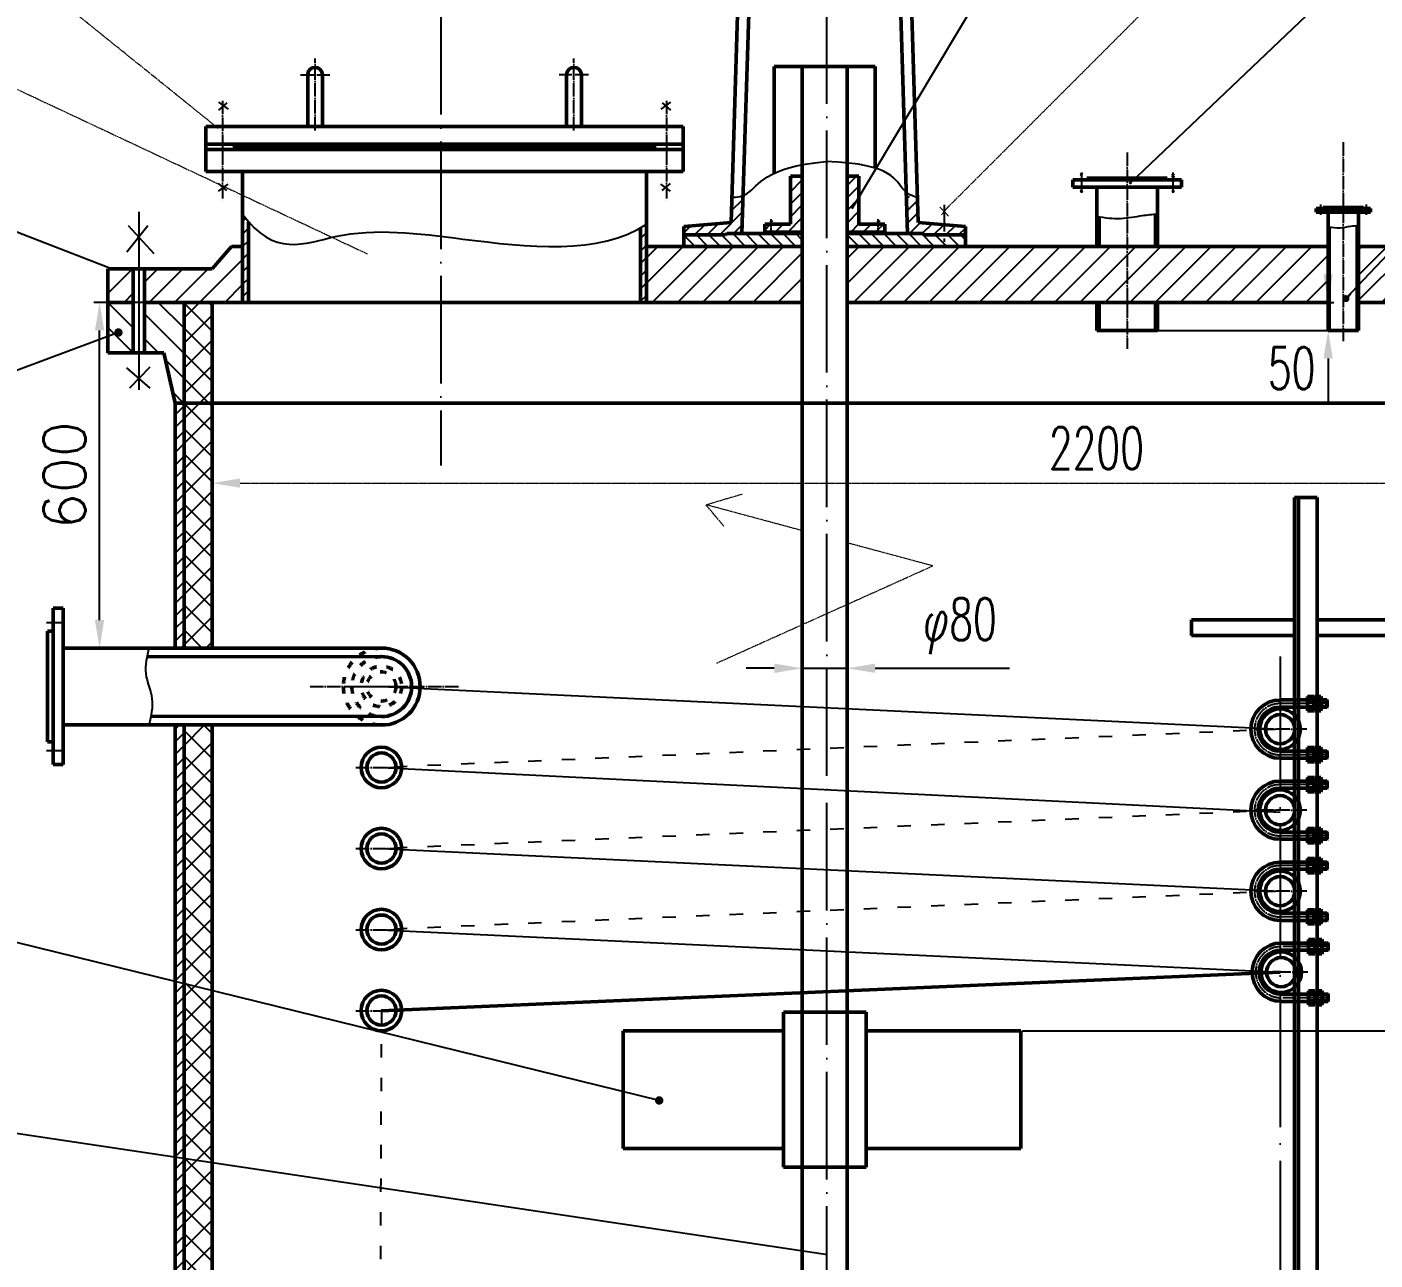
# Model space of a CAD drawing. Header units: millimetres. Extents: x -2068 to 14732, y -1331 to 10549.
# Drawn here: x 634 to 3041, y 5500 to 7702 of the extents above; entities that cross this region are included whole.
import ezdxf

# ---------------------------------------------------------------- set-up
doc = ezdxf.new("R2010")
doc.units = ezdxf.units.MM
for name, pattern in [('ACAD_ISO03W100', [30, 12, -18]), ('ACAD_ISO04W100', [30, 24, -3, 0, -3]), ('CENTER', [2, 1.25, -0.25, 0.25, -0.25])]:
    doc.linetypes.add(name, pattern=pattern)
doc.layers.get('0').update_dxf_attribs({"lineweight": 25})
for name, color, linetype in [('center', 1, 'ACAD_ISO04W100'), ('中心线', 1, 'CENTER'), ('标注', 50, 'Continuous')]:
    doc.layers.add(name, color=color, linetype=linetype)
for name, color, linetype, lineweight in [('图层2', 1, 'CENTER', 5), ('引线', 4, 'Continuous', 25), ('粗实线', 7, 'Continuous', 50), ('细实线', 7, 'Continuous', 25)]:
    doc.layers.add(name, color=color, linetype=linetype, lineweight=lineweight)
doc.styles.get("Standard").update_dxf_attribs({"font": 'txt', "bigfont": 'gbcbig.shx'})
doc.styles.add('TH_GBDIM', font='romans.shx', dxfattribs={"width": 0.66, "bigfont": 'hz.shx'})
doc.dimstyles.get("Standard").update_dxf_attribs({"dimtxt": 3.5, "dimasz": 3, "dimexe": 1.5, "dimexo": 1, "dimgap": 0.0001, "dimtad": 1, "dimdec": 0, "dimlfac": 4, "dimzin": 0, "dimdsep": 46, "dimtxsty": 'Standard', "dimcen": 0, "dimadec": 0, "dimazin": 0, "dimtp": 5, "dimtm": 5, "dimtfac": 1, "dimtdec": 0, "dimtofl": 0, "dimtmove": 0, "dimatfit": 3, "dimfxl": 0, "dimtolj": 1, "dimtzin": 0, "dimarcsym": 0})
doc.dimstyles.new('副本 ISO-25', dxfattribs={"dimtxt": 150, "dimasz": 2.5, "dimexe": 1.25, "dimexo": 0.625, "dimtad": 1, "dimtxsty": 'Standard', "dimcen": 2.5, "dimadec": 0, "dimazin": 0, "dimtfac": 1, "dimtmove": 0, "dimatfit": 3, "dimfxl": 0, "dimarcsym": 0})
doc.dimstyles.new('副本 TH_GBDIM', dxfattribs={"dimscale": 5, "dimtxt": 15, "dimasz": 10, "dimexe": 2, "dimexo": 0, "dimgap": 5, "dimtad": 1, "dimtoh": 1, "dimdec": 0, "dimzin": 0, "dimdsep": 46, "dimtxsty": 'TH_GBDIM', "dimcen": 2.5, "dimclrd": 2, "dimclre": 2, "dimclrt": 2, "dimadec": 0, "dimazin": 0, "dimtfac": 0.714286, "dimtdec": 0, "dimtmove": 0, "dimatfit": 3, "dimfxl": 0, "dimtzin": 0, "dimlwd": -1, "dimlwe": -1, "dimarcsym": 0})
pattern_1 = [(45, (343.943, -886.57), (-22.45064, 22.45064), []), (135, (343.943, -886.57), (-22.45064, -22.45064), [])]
pattern_2 = [(45, (343.943, -886.57), (-11.22532, 11.22532), [])]

# ---------------------------------------------------------------- blocks, each defined once
blk = doc.blocks.new('*D2')
at = {"layer": 'Defpoints', "color": 0}
for p in [(3350, 7210.1), (2411.8, 5909.2), (3496.2, 5909.2)]:
    blk.add_point(p, dxfattribs=at)
at = {"layer": '标注'}
for p, q in [((3350, 7210.1), (3506.2, 7210.1)), ((3496.2, 7160.1), (3496.2, 5959.2)), ((2411.8, 5909.2), (3506.2, 5909.2))]:
    blk.add_line(p, q, dxfattribs=at)
for points in [[(3487.9, 7160.1), (3504.6, 7160.1), (3496.2, 7210.1)], [(3487.9, 5959.2), (3504.6, 5959.2), (3496.2, 5909.2)]]:
    blk.add_solid(points, dxfattribs=at)
at = {"layer": '标注', "insert": (3433.7, 6559.6), "char_height": 75, "attachment_point": 5, "rotation": 90}
blk.add_mtext('1400', dxfattribs=at)
blk = doc.blocks.new('*D13')
at = {"layer": 'Defpoints', "color": 0}
for p in [(763.5, 7210.1), (951, 7210.1), (1048.4, 6592.9)]:
    blk.add_point(p, dxfattribs=at)
at = {"layer": '标注'}
for p, q in [((951, 7210.1), (753.5, 7210.1)), ((763.5, 6642.9), (763.5, 7160.1)), ((1048.4, 6592.9), (753.5, 6592.9))]:
    blk.add_line(p, q, dxfattribs=at)
for points in [[(755.2, 7160.1), (771.8, 7160.1), (763.5, 7210.1)], [(755.2, 6642.9), (771.8, 6642.9), (763.5, 6592.9)]]:
    blk.add_solid(points, dxfattribs=at)
at = {"layer": '标注', "insert": (701, 6901.5), "char_height": 75, "attachment_point": 5, "rotation": 90}
blk.add_mtext('600', dxfattribs=at)
blk = doc.blocks.new('*D27')
at = {"layer": 'Defpoints', "color": 0, "ltscale": 2}
for p in [(2649.1, 7210.1), (2649.1, 7160.1), (2957.3, 7160.1)]:
    blk.add_point(p, dxfattribs=at)
at = {"layer": '引线', "color": 2, "ltscale": 2}
for p, q in [((2957.3, 7260.1), (2957.3, 7310.1)), ((2649.1, 7210.1), (2967.3, 7210.1)), ((2957.3, 7210.1), (2957.3, 7160.1)), ((2649.1, 7160.1), (2967.3, 7160.1)), ((2957.3, 7110.1), (2957.3, 7030.1)), ((2957.3, 7030.1), (2852.2, 7030.1))]:
    blk.add_line(p, q, dxfattribs=at)
for points in [[(2949, 7260.1), (2965.6, 7260.1), (2957.3, 7210.1)], [(2949, 7110.1), (2965.6, 7110.1), (2957.3, 7160.1)]]:
    blk.add_solid(points, dxfattribs=at)
at = {"layer": '引线', "color": 2, "lineweight": 25, "ltscale": 2, "insert": (2892.2, 7092.6), "char_height": 75, "attachment_point": 5, "style": 'TH_GBDIM'}
blk.add_mtext('50', dxfattribs=at)
blk = doc.blocks.new('*D34')
at = {"layer": 'Defpoints', "color": 0, "ltscale": 2}
for p in [(964.4, 7030.1), (3164.4, 7030.1), (3164.4, 6887.4)]:
    blk.add_point(p, dxfattribs=at)
at = {"layer": '图层2', "color": 2, "ltscale": 2}
for p, q in [((964.4, 7030.1), (964.4, 6877.4)), ((3164.4, 7030.1), (3164.4, 6877.4)), ((1014.4, 6887.4), (3114.4, 6887.4))]:
    blk.add_line(p, q, dxfattribs=at)
for points in [[(1014.4, 6895.7), (1014.4, 6879.1), (964.4, 6887.4)], [(3114.4, 6895.7), (3114.4, 6879.1), (3164.4, 6887.4)]]:
    blk.add_solid(points, dxfattribs=at)
at = {"layer": '图层2', "color": 2, "ltscale": 2, "insert": (2543.5, 6949.9), "char_height": 75, "attachment_point": 5, "style": 'TH_GBDIM'}
blk.add_mtext('2200', dxfattribs=at)
blk = doc.blocks.new('*D39')
at = {"color": 2, "ltscale": 2}
for p, q in [((1968.4, 6556.8), (1918.4, 6556.8)), ((2018.4, 5565.7), (2018.4, 6566.8)), ((2018.4, 6556.8), (2098.4, 6556.8)), ((2098.4, 5565.7), (2098.4, 6566.8)), ((2148.4, 6556.8), (2388.5, 6556.8))]:
    blk.add_line(p, q, dxfattribs=at)
for points in [[(1968.4, 6565.1), (1968.4, 6548.5), (2018.4, 6556.8)], [(2148.4, 6565.1), (2148.4, 6548.5), (2098.4, 6556.8)]]:
    blk.add_solid(points, dxfattribs=at)
at = {"layer": 'Defpoints', "color": 0, "ltscale": 2}
for p in [(2018.4, 6556.8), (2018.4, 5565.7), (2098.4, 5565.7)]:
    blk.add_point(p, dxfattribs=at)
at = {"color": 2, "ltscale": 2, "insert": (2299.9, 6631.8), "char_height": 75, "attachment_point": 5, "style": 'TH_GBDIM'}
blk.add_mtext('φ80', dxfattribs=at)

msp = doc.modelspace()

# ---------------------------------------------------------------- hatches: boundary and pattern name
at = {"ltscale": 2}
h = msp.add_hatch(dxfattribs=at)
h.set_pattern_fill('ANSI31', color=256, scale=5, style=0)
h.paths.add_polyline_path([(2018.4, 7406.2), (2018.4, 7435.8), (1997.2, 7435.8), (1997.2, 7350), (1962.7, 7350), (1962.7, 7335.8), (2018.4, 7335.8)])
h.paths.add_polyline_path([(2119.5, 7435.8), (2098.4, 7435.8), (2098.4, 7406.2), (2098.4, 7335.8), (2154.1, 7335.8), (2154.1, 7350), (2119.5, 7350)])
h = msp.add_hatch(dxfattribs=at)
h.set_pattern_fill('ANSI31', color=256, scale=20, style=0)
h.set_pattern_definition([(45, (343.943, -886.57), (-44.9013, 44.9013), [])])
edge = h.paths.add_edge_path()
edge.add_line((2225.5, 7352.9), (2224.1, 7398.4))
edge.add_spline(control_points=[(2224.1, 7398.4), (2222.6, 7396.9), (2217.4, 7394.8), (2208.6, 7400.6), (2204, 7402.8)], knot_values=[19.154178, 19.154178, 19.154178, 19.154178, 26.581481, 39.881839, 39.881839, 39.881839, 39.881839], degree=3, periodic=0)
edge.add_line((2204, 7402.8), (2206.1, 7332.9))
edge.add_line((2206.1, 7332.9), (2232.8, 7332.9))
edge.add_line((2232.8, 7332.9), (2236, 7330.6))
edge.add_line((2236, 7330.6), (2309.7, 7330.6))
edge.add_line((2309.7, 7330.6), (2309.7, 7345.5))
edge.add_line((2309.7, 7345.5), (2225.5, 7352.9))
edge = h.paths.add_edge_path()
edge.add_spline(control_points=[(1912.8, 7402.8), (1908.1, 7400.6), (1899.4, 7394.8), (1894.2, 7396.9), (1892.6, 7398.4)], knot_values=[19.149354, 19.149354, 19.149354, 19.149354, 32.449712, 39.881839, 39.881839, 39.881839, 39.881839], degree=3, periodic=0)
edge.add_line((1892.6, 7398.4), (1891.2, 7352.9))
edge.add_line((1891.2, 7352.9), (1807.1, 7345.5))
edge.add_line((1807.1, 7345.5), (1807.1, 7330.6))
edge.add_line((1807.1, 7330.6), (1880.8, 7330.6))
edge.add_line((1880.8, 7330.6), (1883.9, 7332.9))
edge.add_line((1883.9, 7332.9), (1910.6, 7332.9))
edge.add_line((1910.6, 7332.9), (1912.8, 7402.8))
h = msp.add_hatch(dxfattribs=at)
h.set_pattern_fill('ANSI31', color=256, scale=5, style=0)
h.set_pattern_definition(pattern_2)
edge = h.paths.add_edge_path()
edge.add_spline(control_points=[(1912.8, 7402.8), (1908.1, 7400.6), (1899.4, 7394.8), (1894.2, 7396.9), (1892.6, 7398.4)], knot_values=[19.149354, 19.149354, 19.149354, 19.149354, 32.449712, 39.881839, 39.881839, 39.881839, 39.881839], degree=3, periodic=0)
edge.add_line((1892.6, 7398.4), (1891.2, 7352.9))
edge.add_line((1891.2, 7352.9), (1807.1, 7345.5))
edge.add_line((1807.1, 7345.5), (1807.1, 7330.6))
edge.add_line((1807.1, 7330.6), (1880.8, 7330.6))
edge.add_line((1880.8, 7330.6), (1883.9, 7332.9))
edge.add_line((1883.9, 7332.9), (1910.6, 7332.9))
edge.add_line((1910.6, 7332.9), (1912.8, 7402.8))
edge = h.paths.add_edge_path()
edge.add_line((2309.7, 7345.5), (2225.5, 7352.9))
edge.add_line((2225.5, 7352.9), (2224.1, 7398.4))
edge.add_spline(control_points=[(2224.1, 7398.4), (2222.6, 7396.9), (2217.4, 7394.8), (2208.6, 7400.6), (2204, 7402.8)], knot_values=[19.154178, 19.154178, 19.154178, 19.154178, 26.581481, 39.881839, 39.881839, 39.881839, 39.881839], degree=3, periodic=0)
edge.add_line((2204, 7402.8), (2206.1, 7332.9))
edge.add_line((2206.1, 7332.9), (2232.8, 7332.9))
edge.add_line((2232.8, 7332.9), (2236, 7330.6))
edge.add_line((2236, 7330.6), (2309.7, 7330.6))
edge.add_line((2309.7, 7330.6), (2309.7, 7345.5))
h = msp.add_hatch(dxfattribs=at)
h.set_pattern_fill('ANSI31', color=256, scale=5, style=0)
h.set_pattern_definition([(45, (347.938, -28.983), (-11.22532, 11.22532), [])])
edge = h.paths.add_edge_path()
edge.add_spline(control_points=[(1029.4, 7354.3), (1025.9, 7358.5), (1022.4, 7363), (1018.9, 7368)], knot_values=[83.221904, 83.221904, 83.221904, 83.221904, 99.474401, 99.474401, 99.474401, 99.474401], degree=3, periodic=0)
edge.add_line((1018.9, 7368), (1018.9, 7210.1))
edge.add_line((1018.9, 7210.1), (1029.4, 7210.1))
edge.add_line((1029.4, 7210.1), (1029.4, 7354.3))
edge = h.paths.add_edge_path()
edge.add_spline(control_points=[(1740, 7350.1), (1736.6, 7347.8), (1733, 7345.6), (1729.4, 7343.5)], knot_values=[1143.013228, 1143.013228, 1143.013228, 1143.013228, 1162.938068, 1162.938068, 1162.938068, 1162.938068], degree=3, periodic=0)
edge.add_line((1729.4, 7343.5), (1729.4, 7210.1))
edge.add_line((1729.4, 7210.1), (1740, 7210.1))
edge.add_line((1740, 7210.1), (1740, 7350.1))
h = msp.add_hatch(dxfattribs=at)
h.set_pattern_fill('ANSI31', color=256, scale=5, style=0)
h.paths.add_polyline_path([(1962.7, 7350), (1951.2, 7350), (1951.2, 7335.8), (1962.7, 7335.8)])
h.paths.add_polyline_path([(2165.5, 7350), (2154.1, 7350), (2154.1, 7335.8), (2165.5, 7335.8)])
h = msp.add_hatch(dxfattribs=at)
h.set_pattern_fill('ANSI31', color=256, scale=5, angle=90, style=0)
h.paths.add_polyline_path([(2018.4, 7332.9), (1979.8, 7332.9), (1883.9, 7332.9), (1880.8, 7330.6), (1807.1, 7330.6), (1807.1, 7310.1), (2018.4, 7310.1)])
h.paths.add_polyline_path([(2236, 7330.6), (2232.8, 7332.9), (2098.4, 7332.9), (2098.4, 7310.1), (2309.7, 7310.1), (2309.7, 7310.2), (2309.7, 7330.6)])
h = msp.add_hatch(dxfattribs=at)
h.set_pattern_fill('ANSI31', color=256, scale=10, style=0)
h.set_pattern_definition([(45, (343.943, -886.57), (-22.45064, 22.45064), [])])
h.paths.add_polyline_path([(778.4, 7210.1), (823.7, 7210.1), (823.7, 7270.1), (778.4, 7270.1)])
h.paths.add_polyline_path([(1018.9, 7210.1), (1018.9, 7310.1), (998.9, 7310.1), (964.4, 7270.1), (843.7, 7270.1), (843.7, 7210.1)])
h.paths.add_polyline_path([(2018.4, 7210.1), (2018.4, 7310.1), (1740, 7310.1), (1740, 7210.1)])
h.paths.add_polyline_path([(2098.4, 7310.1), (2098.4, 7210.1), (2598.3, 7210.1), (2598.3, 7310.1)])
h.paths.add_polyline_path([(2957.3, 7210.1), (2957.3, 7310.1), (2652.4, 7310.1), (2598.3, 7310.1), (2598.3, 7210.1)])
h.paths.add_polyline_path([(3281.9, 7210.1), (3281.9, 7270.1), (3164.4, 7270.1), (3129.9, 7310.1), (3011.4, 7310.1), (3011.4, 7210.1)])
h.paths.add_polyline_path([(3350, 7270.1), (3301.9, 7270.1), (3301.9, 7210.1), (3350, 7210.1)])
h = msp.add_hatch(dxfattribs=at)
h.set_pattern_fill('ANSI31', color=256, scale=10, angle=90, style=0)
h.set_pattern_definition([(135, (343.943, -886.57), (-22.45064, -22.45064), [])])
h.paths.add_polyline_path([(914.4, 7210.1), (843.7, 7210.1), (843.7, 7120.1), (878.4, 7120.1), (898.4, 7030.1), (914.4, 7030.1)])
h.paths.add_polyline_path([(778.4, 7120.1), (823.7, 7120.1), (823.7, 7210.1), (778.4, 7210.1)])
h.paths.add_polyline_path([(3214.4, 7030.1), (3230.4, 7030.1), (3250.4, 7120.1), (3281.9, 7120.1), (3281.9, 7210.1), (3214.4, 7210.1)])
h.paths.add_polyline_path([(3301.9, 7120.1), (3350, 7120.1), (3350, 7210.1), (3301.9, 7210.1)])
h = msp.add_hatch(dxfattribs=at)
h.set_pattern_fill('ANSI37', color=256, scale=10, style=0)
h.set_pattern_definition(pattern_1)
h.paths.add_polyline_path([(964.4, 7210.1), (914.4, 7210.1), (914.4, 7030.1), (964.4, 7030.1)])
h.paths.add_polyline_path([(3214.4, 7210.1), (3164.4, 7210.1), (3164.4, 7030.1), (3214.4, 7030.1)])
h = msp.add_hatch(dxfattribs=at)
h.set_pattern_fill('ANSI31', color=256, scale=5, style=0)
h.set_pattern_definition(pattern_2)
h.paths.add_polyline_path([(898.4, 6592.9), (914.4, 6592.9), (914.4, 7030.1), (898.4, 7030.1)])
h.paths.add_polyline_path([(898.4, 5201.8), (914.4, 5201.8), (914.4, 6455.7), (898.4, 6455.7)])
h = msp.add_hatch(dxfattribs=at)
h.set_pattern_fill('ANSI37', color=256, scale=10, style=0)
h.set_pattern_definition(pattern_1)
h.paths.add_polyline_path([(964.4, 7030.1), (914.4, 7030.1), (914.4, 6650.1), (964.4, 6650.1)])
h.paths.add_polyline_path([(964.4, 6650.1), (914.4, 6650.1), (914.4, 6592.9), (964.4, 6592.9)])
h = msp.add_hatch(dxfattribs=at)
h.set_pattern_fill('ANSI37', color=256, scale=10, style=0)
h.set_pattern_definition(pattern_1)
edge = h.paths.add_edge_path()
edge.add_line((3214.4, 6619.9), (3164.4, 6620.1))
edge.add_line((3164.4, 6620.1), (3164.4, 4795.9))
edge.add_ellipse((2064.4, 4810.1), major_axis=(-1100.2, 8.2), ratio=0.363562, start_angle=92.7375, end_angle=179.141, ccw=False)
edge.add_line((2114, 4410.1), (2114, 4360.5))
edge.add_spline(control_points=[(2114, 4360.5), (2136.7, 4360.8), (2159.4, 4361.4), (2225.9, 4364), (2269.6, 4366.6), (2355.8, 4373.8), (2398.4, 4378.3), (2481.8, 4389.1), (2522.7, 4395.4), (2602.2, 4409.8), (2640.9, 4417.8), (2715.5, 4435.6), (2751.5, 4445.3), (2820.2, 4466.2), (2853, 4477.5), (2915, 4501.5), (2944.2, 4514.2), (2998.7, 4541.1), (3024.1, 4555.2), (3066, 4582), (3083.4, 4594.5), (3115.3, 4620.3), (3129.8, 4633.7), (3152.4, 4657.9), (3161.1, 4668.4), (3176.8, 4690.1), (3183.7, 4701.3), (3194.5, 4722.2), (3198.7, 4731.8), (3205.7, 4751.3), (3208.5, 4761.2), (3212.5, 4781.4), (3213.8, 4791.6), (3214.3, 4804.6), (3214.4, 4807.3), (3214.4, 4810.1)], knot_values=[1.615153, 1.615153, 1.615153, 1.615153, 1.676181, 1.676181, 1.794679, 1.794679, 1.913178, 1.913178, 2.031677, 2.031677, 2.150175, 2.150175, 2.268674, 2.268674, 2.387173, 2.387173, 2.505671, 2.505671, 2.62417, 2.62417, 2.719618, 2.719618, 2.815065, 2.815065, 2.885032, 2.885032, 2.954999, 2.954999, 3.01208, 3.01208, 3.069161, 3.069161, 3.126242, 3.126242, 3.141593, 3.141593, 3.141593, 3.141593], degree=3, periodic=0)
edge.add_line((3214.4, 4810.1), (3214.4, 6619.9))
h = msp.add_hatch(dxfattribs=at)
h.set_pattern_fill('ANSI37', color=256, scale=10, style=0)
h.set_pattern_definition(pattern_1)
h.paths.add_polyline_path([(964.4, 5064.7), (914.4, 5064.7), (914.4, 4998.7), (964.4, 4998.8)])
h.paths.add_polyline_path([(914.4, 5201.8), (964.4, 5201.8), (964.4, 6455.7), (914.4, 6455.7)])
at = {"layer": '细实线'}
h = msp.add_hatch(dxfattribs=at)
h.set_pattern_fill('ANSI37', color=1, scale=1.142857, angle=90, style=0)
h.set_pattern_definition([(135, (903.2168, 20052.4085), (-2.5657875, -2.5657875), []), (225, (903.2168, 20052.4085), (2.5657875, -2.5657875), [])])
h.paths.add_polyline_path([(2018.4, 7332.9), (2018.4, 7335.8), (1979.8, 7335.8), (1979.8, 7332.9)])
h.paths.add_polyline_path([(2098.4, 7335.8), (2098.4, 7332.9), (2137, 7332.9), (2137, 7335.8)])

# ---------------------------------------------------------------- linework, layer by layer
at = {"lineweight": 50, "ltscale": 2}
for p, q in [((1921, 8319.6), (1891.2, 7352.9)), ((1941, 8319), (1910.6, 7332.9)), ((2175.8, 8319), (2206.1, 7332.9)), ((2195.8, 8319.6), (2225.5, 7352.9)), ((1968.4, 7631.2), (2148.4, 7631.2)), ((1806.9, 7345.5), (1891.2, 7352.9)), ((1807.1, 7310.1), (1807.1, 7345.5)), ((2225.5, 7352.9), (2309.7, 7345.5)), ((2309.7, 7310.1), (2309.7, 7345.5)), ((964.4, 7270.1), (998.9, 7310.1)), ((998.9, 7310.1), (1018.9, 7310.1)), ((778.4, 7270.1), (778.4, 7210.1)), ((778.4, 7120.1), (778.4, 7210.1)), ((878.4, 7120.1), (898.4, 7030.1)), ((2871.6, 6014.1), (1266.4, 5945.3)), ((1984.5, 5942.8), (2132.2, 5942.8)), ((1984.5, 5665.7), (1984.5, 5942.8)), ((2018.4, 5665.7), (2018.4, 5942.8)), ((2098.4, 5665.7), (2098.4, 5942.8)), ((2132.2, 5665.7), (2132.2, 5942.8)), ((1698.6, 5909.2), (1984.5, 5909.2)), ((2132.2, 5909.2), (2408.6, 5909.2)), ((1698.6, 5699.3), (1984.5, 5699.3)), ((2132.2, 5699.3), (2408.6, 5699.3)), ((1984.5, 5665.7), (2132.2, 5665.7))]:
    msp.add_line(p, q, dxfattribs=at)
at = {"color": 1, "linetype": 'ACAD_ISO04W100', "lineweight": 25, "ltscale": 20}
msp.add_line((833.7, 7371.8), (833.7, 7053.8), dxfattribs=at)
at = {"color": 1, "ltscale": 2}
for p, q in [((849.6, 7347), (812.3, 7300.1)), ((814.4, 7347.5), (860.2, 7297.4)), ((811.7, 7093.3), (853.3, 7057.1)), ((853.3, 7094.4), (817.1, 7057.1))]:
    msp.add_line(p, q, dxfattribs=at)
for p, q in [((1965.1, 7355.6), (1960.2, 7350.8)), ((1960.3, 7355.7), (1965.1, 7350.8)), ((2151.7, 7355.7), (2156.5, 7350.8)), ((2156.5, 7355.6), (2151.7, 7350.8)), ((1807.1, 7310.1), (1807.1, 7330.6)), ((2309.7, 7310.1), (2309.7, 7330.6)), ((2309.7, 7317.1), (2309.7, 7324)), ((1807.1, 7310.1), (2018.4, 7310.1)), ((2098.4, 7310.1), (2309.7, 7310.1)), ((2309.7, 7310.2), (2309.7, 7317.1)), ((2309.7, 7310.2), (2309.7, 7310.1))]:
    msp.add_line(p, q)
at = {"color": 3, "ltscale": 2}
for p, q in [((1267.3, 6524.1), (2871.6, 6448.1)), ((1267.1, 6379.4), (2871.6, 6299.6)), ((1266.8, 6234.7), (2871.6, 6158.7)), ((1266.6, 6090), (2871.6, 6014.1))]:
    msp.add_line(p, q, dxfattribs=at)
at = {"color": 1, "linetype": 'ACAD_ISO03W100', "ltscale": 2}
for p, q in [((2871.6, 6448.1), (1267.1, 6379.4)), ((2871.6, 6303.4), (1266.8, 6234.7)), ((2871.6, 6158.7), (1266.6, 6090))]:
    msp.add_line(p, q, dxfattribs=at)
at = {"linetype": 'ACAD_ISO03W100', "lineweight": -3, "ltscale": 2}
msp.add_line((1266.8, 5945.6), (1263.8, 5259.8), dxfattribs=at)
at = {"lineweight": 50}
for p, q in [((1698.6, 5909.2), (1698.6, 5699.3)), ((2408.6, 5909.2), (2408.6, 5699.3))]:
    msp.add_line(p, q, dxfattribs=at)
at = {"ltscale": 2}
for points in [[(1892.6, 7398.4), (1894.2, 7396.9), (1936.7, 7400.1), (1949, 7451.4), (2060.5, 7461.7)], [(2224.1, 7398.4), (2222.6, 7396.9), (2184.4, 7409.3), (2183.9, 7457.4), (2060.5, 7461.7)]]:
    msp.add_open_spline(points, degree=3, knots=[19.149354, 19.149354, 19.149354, 19.149354, 26.581481, 39.881839, 39.881839, 39.881839, 39.881839], dxfattribs=at)
msp.add_open_spline([(1018.9, 7368), (1074.4, 7289.7), (1203.9, 7350.8), (1430.5, 7319.9), (1657.5, 7293.9), (1740, 7350.1)], degree=3, knots=[83.221904, 83.221904, 83.221904, 83.221904, 339.532444, 684.98547, 1162.938068, 1162.938068, 1162.938068, 1162.938068])
at = {"layer": 'center', "lineweight": 25, "ltscale": 8}
msp.add_line((2062.4, 1082.3), (2062.4, 9643.3), dxfattribs=at)
at = {"layer": 'center', "ltscale": 8}
msp.add_line((1372.6, 7737.6), (1372.6, 6918.9), dxfattribs=at)
at = {"layer": 'center'}
for p, q in [((1148.3, 7517.4), (1148.3, 7645.4)), ((1610.6, 7517.4), (1610.6, 7645.4)), ((1122.1, 7616.6), (1174.5, 7616.6)), ((1636.7, 7616.6), (1584.4, 7616.6)), ((983.2, 7570.3), (983.2, 7390.8)), ((983.2, 7570.3), (983.2, 7390.8)), ((1775.7, 7570.3), (1775.7, 7390.8)), ((1775.7, 7570.3), (1775.7, 7390.8)), ((2984.4, 7496), (2984.4, 7139.6)), ((2598.3, 7477.7), (2598.3, 7127.1)), ((2516.7, 7442.3), (2516.7, 7405.6)), ((2680, 7442.3), (2680, 7405.6)), ((2943.5, 7384.7), (2943.5, 7366.3)), ((3025.2, 7384.7), (3025.2, 7366.3)), ((1139.4, 6524.1), (1408.5, 6524.1)), ((1221.2, 6524.1), (1310.6, 6524.1)), ((2958.5, 6493.8), (2871.5, 6493.8)), ((2919.1, 6448.1), (2825.4, 6448.1)), ((1221.2, 6379.4), (1310.6, 6379.4)), ((2958.5, 6402.4), (2871.5, 6402.4)), ((2958.5, 6349.1), (2871.5, 6349.1)), ((2919.1, 6303.4), (2825.4, 6303.4)), ((1221.2, 6234.7), (1310.6, 6234.7)), ((2958.5, 6257.7), (2871.5, 6257.7)), ((2958.5, 6204.4), (2871.5, 6204.4)), ((2919.1, 6158.7), (2825.4, 6158.7)), ((2958.5, 6113.1), (2871.5, 6113.1)), ((1221.2, 6090), (1310.6, 6090)), ((2960.5, 6059.7), (2873.5, 6059.7)), ((2921.1, 6014.1), (2827.3, 6014.1)), ((2960.5, 5968.4), (2873.5, 5968.4)), ((1221.2, 5945.3), (1310.6, 5945.3))]:
    msp.add_line(p, q, dxfattribs=at)
at = {"layer": 'center', "ltscale": 2}
for p, q in [((2271.7, 7384.6), (2271.7, 7318.1)), ((669, 6638.6), (700.7, 6638.6)), ((669, 6410.1), (700.7, 6410.1))]:
    msp.add_line(p, q, dxfattribs=at)
at = {"layer": 'center', "ltscale": 10}
msp.add_line((2871.6, 6577.8), (2871.6, 5010.1), dxfattribs=at)
at = {"layer": 'center'}
for centre in [(2871.5, 6448.1), (2871.5, 6303.4), (2871.5, 6158.7), (2873.5, 6014.1)]:
    msp.add_arc(centre, 45.7, 90, 270, dxfattribs=at)
at = {"layer": '中心线'}
for p, q in [((1962.7, 7330.9), (1962.7, 7358.9)), ((2154.1, 7330.9), (2154.1, 7358.9))]:
    msp.add_line(p, q, dxfattribs=at)
at = {"layer": '图层2', "color": 4, "ltscale": 2}
for p, q in [((2276.3, 7378.1), (3955.7, 9057.4)), ((975.4, 7520.9), (42, 8272.4)), ((1242, 7296.3), (37.3, 7862.3))]:
    msp.add_line(p, q, dxfattribs=at)
at = {"layer": '图层2', "ltscale": 2}
for p, q in [((2264.2, 7380.4), (2279.6, 7363.8)), ((2278.3, 7380.4), (2266.8, 7366.3)), ((1846.4, 6848.8), (1910.7, 6868)), ((2018.4, 6802.4), (1846.4, 6848.8)), ((1878.5, 6810.2), (1846.4, 6848.8)), ((2251.2, 6739.6), (2098.4, 6780.8)), ((1865.7, 6566.2), (2251.2, 6739.6))]:
    msp.add_line(p, q, dxfattribs=at)
at = {"layer": '引线', "ltscale": 2}
for p, q in [((2107.4, 7378.1), (3111, 9057.7)), ((779.9, 7271.8), (39.4, 7559.5)), ((2063.6, 5509.6), (80.8, 5805.6))]:
    msp.add_line(p, q, dxfattribs=at)
at = {"layer": '标注'}
for p, q in [((975.8, 7567.5), (992.9, 7555.1)), ((991, 7566.5), (975.8, 7553.7)), ((1783.1, 7567.5), (1766, 7555.1)), ((1767.9, 7566.5), (1783.1, 7553.7)), ((991, 7409.8), (975.8, 7422.6)), ((975.8, 7408.8), (992.9, 7421.2)), ((1783.1, 7408.8), (1766, 7421.2)), ((1767.9, 7409.8), (1783.1, 7422.6))]:
    msp.add_line(p, q, dxfattribs=at)
at = {"layer": '粗实线', "ltscale": 8}
for p, q in [((1968.4, 7440.9), (1968.4, 7631.2)), ((2148.4, 7450), (2148.4, 7631.2))]:
    msp.add_line(p, q, dxfattribs=at)
at = {"layer": '粗实线'}
for p, q in [((2018.4, 7631.2), (2018.4, 4979.9)), ((2098.4, 7631.2), (2098.4, 7406.2)), ((1135.1, 7524.2), (1135.1, 7616.6)), ((1161.5, 7524.2), (1161.5, 7616.6)), ((1597.4, 7524.2), (1597.4, 7616.6)), ((1623.8, 7524.2), (1623.8, 7616.6)), ((953.5, 7524.2), (1379.4, 7524.2)), ((953.5, 7524.2), (953.5, 7443.7)), ((1805.4, 7524.2), (1379.4, 7524.2)), ((1805.4, 7524.2), (1805.4, 7443.7)), ((1379.4, 7492.5), (953.5, 7492.5)), ((1004.3, 7489.8), (1004.3, 7492.5)), ((1004.3, 7489.8), (1379.4, 7489.8)), ((1004.3, 7489.8), (1004.3, 7483.4)), ((1379.4, 7492.5), (1805.4, 7492.5)), ((1754.5, 7489.8), (1379.4, 7489.8)), ((1754.5, 7489.8), (1754.5, 7492.5)), ((1754.5, 7489.8), (1754.5, 7483.4)), ((1379.4, 7483.4), (953.5, 7483.4)), ((1004.3, 7486), (1379.4, 7486)), ((1754.5, 7486), (1379.4, 7486)), ((1379.4, 7483.4), (1805.4, 7483.4)), ((1379.4, 7443.7), (953.5, 7443.7)), ((1018.9, 7443.7), (1018.9, 7210.1)), ((1379.4, 7443.7), (1805.4, 7443.7)), ((1740, 7443.7), (1740, 7210.1)), ((1997.2, 7350), (1997.2, 7435.8)), ((1997.2, 7435.8), (2018.4, 7435.8)), ((2119.5, 7435.8), (2098.4, 7435.8)), ((2119.5, 7350), (2119.5, 7435.8)), ((2501.4, 7429), (2695.3, 7429)), ((2501.4, 7429), (2501.4, 7415.8)), ((2501.4, 7415.8), (2695.3, 7415.8)), ((2526.6, 7432.1), (2670.1, 7432.1)), ((2526.6, 7432.1), (2526.6, 7429)), ((2544.2, 7415.8), (2544.2, 7310.1)), ((2652.4, 7415.8), (2652.4, 7310.1)), ((2670.1, 7432.1), (2670.1, 7429)), ((2695.3, 7429), (2695.3, 7415.8)), ((2098.4, 7406.2), (2098.4, 4979.9)), ((2649.1, 7367.7), (2649.1, 7310.1)), ((2935.9, 7378), (3032.8, 7378)), ((2935.9, 7378), (2935.9, 7371.4)), ((2935.9, 7371.4), (3032.8, 7371.4)), ((2948.5, 7379.6), (3020.2, 7379.6)), ((2948.5, 7379.6), (2948.5, 7378)), ((2957.3, 7371.4), (2957.3, 7160.1)), ((3011.4, 7371.4), (3011.4, 7160.1)), ((3032.8, 7378), (3032.8, 7371.4)), ((1029.4, 7354.3), (1029.4, 7210.1)), ((1729.4, 7343.5), (1729.4, 7210.1)), ((1951.2, 7335.8), (1951.2, 7350)), ((1951.2, 7350), (1997.2, 7350)), ((2165.5, 7350), (2119.5, 7350)), ((2165.5, 7332.9), (2165.5, 7350)), ((2548.3, 7363.2), (2548.3, 7310.1)), ((2959.4, 7345.1), (2959.4, 7160.1)), ((3009.4, 7347.3), (3009.4, 7160.1)), ((1807.1, 7330.6), (1880.8, 7330.6)), ((1883.9, 7332.9), (1880.8, 7330.6)), ((1883.9, 7332.9), (2018.4, 7332.9)), ((1951.2, 7335.8), (2018.4, 7335.8)), ((1979.8, 7332.9), (1979.8, 7335.8)), ((1979.8, 7332.9), (2018.4, 7332.9)), ((2098.4, 7335.8), (2165.5, 7335.8)), ((2098.4, 7332.9), (2137, 7332.9)), ((2098.4, 7332.9), (2232.8, 7332.9)), ((2137, 7332.9), (2137, 7335.8)), ((2232.8, 7332.9), (2236, 7330.6)), ((2236, 7330.6), (2309.7, 7330.6)), ((1740, 7310.1), (2018.4, 7310.1)), ((2098.4, 7310.1), (2652.4, 7310.1)), ((2652.4, 7310.1), (2957.3, 7310.1)), ((3009.4, 7310.1), (3129.9, 7310.1)), ((778.4, 7270.1), (964.4, 7270.1)), ((914.4, 6592.9), (914.4, 7210.1)), ((964.4, 6592.9), (964.4, 7210.1)), ((2544.2, 7210.1), (2544.2, 7160.1)), ((2548.3, 7210.1), (2548.3, 7160.1)), ((2649.1, 7210.1), (2649.1, 7160.1)), ((2652.4, 7210.1), (2652.4, 7160.1)), ((778.4, 7120.1), (878.4, 7120.1)), ((898.4, 6592.9), (898.4, 7030.1)), ((2897.1, 6861.5), (2897.1, 4548.7)), ((2897.1, 6861.5), (2937.7, 6861.5)), ((2904.2, 6861.5), (2904.2, 4551.7)), ((2937.7, 6861.5), (2937.7, 4566.8)), ((2897.1, 6643.2), (2713.3, 6643.2)), ((2713.3, 6615.1), (2713.3, 6643.2)), ((2897.1, 6615.1), (2713.3, 6615.1)), ((1270.9, 6577.5), (848.1, 6577.6)), ((2954.7, 6500.2), (2871.5, 6500.2)), ((2931.8, 6506.5), (2920.4, 6506.5)), ((2920.4, 6506.5), (2920.4, 6481.1)), ((2920.4, 6500.2), (2931.8, 6500.2)), ((2920.4, 6499.5), (2955.3, 6499.5)), ((2931.8, 6481.1), (2931.8, 6506.5)), ((2932.4, 6498.3), (2932.4, 6503.3)), ((2944.4, 6506.5), (2933, 6506.5)), ((2933, 6506.5), (2933, 6481.1)), ((2933, 6500.2), (2944.4, 6500.2)), ((2944.4, 6481.1), (2944.4, 6506.5)), ((2945, 6498.3), (2945, 6503.3)), ((2955.3, 6499.5), (2954.7, 6500.2)), ((2954.7, 6487.5), (2954.7, 6500.2)), ((2955.3, 6488.1), (2955.3, 6499.5)), ((2871.5, 6487.5), (2954.7, 6487.5)), ((2920.4, 6488.1), (2955.3, 6488.1)), ((2920.4, 6487.5), (2931.8, 6487.5)), ((2920.4, 6481.1), (2931.8, 6481.1)), ((2932.4, 6484.3), (2932.4, 6489.3)), ((2933, 6487.5), (2944.4, 6487.5)), ((2933, 6481.1), (2944.4, 6481.1)), ((2945, 6484.3), (2945, 6489.3)), ((2954.7, 6487.5), (2955.3, 6488.1)), ((1270.9, 6470.7), (855, 6471)), ((898.4, 5201.8), (898.4, 6455.7)), ((914.4, 5201.8), (914.4, 6455.7)), ((964.4, 5201.8), (964.4, 6455.7)), ((2871.5, 6408.8), (2954.7, 6408.8)), ((2931.8, 6415.1), (2920.4, 6415.1)), ((2920.4, 6415.1), (2920.4, 6389.7)), ((2920.4, 6408.8), (2931.8, 6408.8)), ((2920.4, 6408.2), (2955.3, 6408.2)), ((2931.8, 6389.7), (2931.8, 6415.1)), ((2932.4, 6407), (2932.4, 6412)), ((2944.4, 6415.1), (2933, 6415.1)), ((2933, 6415.1), (2933, 6389.7)), ((2933, 6408.8), (2944.4, 6408.8)), ((2944.4, 6389.7), (2944.4, 6415.1)), ((2945, 6407), (2945, 6412)), ((2954.7, 6408.8), (2955.3, 6408.2)), ((2954.7, 6408.8), (2954.7, 6396.1)), ((2955.3, 6408.2), (2955.3, 6396.7)), ((2954.7, 6396.1), (2871.5, 6396.1)), ((2920.4, 6396.7), (2955.3, 6396.7)), ((2920.4, 6396.1), (2931.8, 6396.1)), ((2920.4, 6389.7), (2931.8, 6389.7)), ((2932.4, 6392.9), (2932.4, 6397.9)), ((2933, 6396.1), (2944.4, 6396.1)), ((2933, 6389.7), (2944.4, 6389.7)), ((2945, 6392.9), (2945, 6397.9)), ((2955.3, 6396.7), (2954.7, 6396.1)), ((2954.7, 6355.5), (2871.5, 6355.5)), ((2931.8, 6361.8), (2920.4, 6361.8)), ((2920.4, 6361.8), (2920.4, 6336.4)), ((2920.4, 6355.5), (2931.8, 6355.5)), ((2931.8, 6336.4), (2931.8, 6361.8)), ((2932.4, 6353.6), (2932.4, 6358.6)), ((2944.4, 6361.8), (2933, 6361.8)), ((2933, 6361.8), (2933, 6336.4)), ((2933, 6355.5), (2944.4, 6355.5)), ((2944.4, 6336.4), (2944.4, 6361.8)), ((2945, 6353.6), (2945, 6358.6)), ((2955.3, 6354.8), (2954.7, 6355.5)), ((2954.7, 6342.8), (2954.7, 6355.5)), ((2871.5, 6342.8), (2954.7, 6342.8)), ((2920.4, 6354.8), (2955.3, 6354.8)), ((2920.4, 6343.4), (2955.3, 6343.4)), ((2920.4, 6342.8), (2931.8, 6342.8)), ((2920.4, 6336.4), (2931.8, 6336.4)), ((2932.4, 6339.6), (2932.4, 6344.6)), ((2933, 6342.8), (2944.4, 6342.8)), ((2933, 6336.4), (2944.4, 6336.4)), ((2945, 6339.6), (2945, 6344.6)), ((2954.7, 6342.8), (2955.3, 6343.4)), ((2955.3, 6343.4), (2955.3, 6354.8)), ((2871.5, 6264.1), (2954.7, 6264.1)), ((2931.8, 6270.4), (2920.4, 6270.4)), ((2920.4, 6270.4), (2920.4, 6245.1)), ((2920.4, 6264.1), (2931.8, 6264.1)), ((2920.4, 6263.5), (2955.3, 6263.5)), ((2931.8, 6245.1), (2931.8, 6270.4)), ((2932.4, 6262.3), (2932.4, 6267.3)), ((2944.4, 6270.4), (2933, 6270.4)), ((2933, 6270.4), (2933, 6245.1)), ((2933, 6264.1), (2944.4, 6264.1)), ((2944.4, 6245.1), (2944.4, 6270.4)), ((2945, 6262.3), (2945, 6267.3)), ((2954.7, 6264.1), (2955.3, 6263.5)), ((2954.7, 6264.1), (2954.7, 6251.4)), ((2955.3, 6263.5), (2955.3, 6252)), ((2954.7, 6251.4), (2871.5, 6251.4)), ((2920.4, 6252), (2955.3, 6252)), ((2920.4, 6251.4), (2931.8, 6251.4)), ((2920.4, 6245.1), (2931.8, 6245.1)), ((2932.4, 6248.2), (2932.4, 6253.2)), ((2933, 6251.4), (2944.4, 6251.4)), ((2933, 6245.1), (2944.4, 6245.1)), ((2945, 6248.2), (2945, 6253.2)), ((2955.3, 6252), (2954.7, 6251.4)), ((2954.7, 6210.8), (2871.5, 6210.8)), ((2931.8, 6217.1), (2920.4, 6217.1)), ((2920.4, 6217.1), (2920.4, 6191.7)), ((2920.4, 6210.8), (2931.8, 6210.8)), ((2931.8, 6191.7), (2931.8, 6217.1)), ((2932.4, 6209), (2932.4, 6214)), ((2944.4, 6217.1), (2933, 6217.1)), ((2933, 6217.1), (2933, 6191.7)), ((2933, 6210.8), (2944.4, 6210.8)), ((2944.4, 6191.7), (2944.4, 6217.1)), ((2945, 6209), (2945, 6214)), ((2955.3, 6210.2), (2954.7, 6210.8)), ((2954.7, 6198.1), (2954.7, 6210.8)), ((2871.5, 6198.1), (2954.7, 6198.1)), ((2920.4, 6210.2), (2955.3, 6210.2)), ((2920.4, 6198.7), (2955.3, 6198.7)), ((2920.4, 6198.1), (2931.8, 6198.1)), ((2920.4, 6191.7), (2931.8, 6191.7)), ((2932.4, 6194.9), (2932.4, 6199.9)), ((2933, 6198.1), (2944.4, 6198.1)), ((2933, 6191.7), (2944.4, 6191.7)), ((2945, 6194.9), (2945, 6199.9)), ((2954.7, 6198.1), (2955.3, 6198.7)), ((2955.3, 6198.7), (2955.3, 6210.2)), ((2871.5, 6119.4), (2954.7, 6119.4)), ((2931.8, 6125.7), (2920.4, 6125.7)), ((2920.4, 6125.7), (2920.4, 6100.4)), ((2920.4, 6119.4), (2931.8, 6119.4)), ((2920.4, 6118.8), (2955.3, 6118.8)), ((2931.8, 6100.4), (2931.8, 6125.7)), ((2932.4, 6117.6), (2932.4, 6122.6)), ((2944.4, 6125.7), (2933, 6125.7)), ((2933, 6125.7), (2933, 6100.4)), ((2933, 6119.4), (2944.4, 6119.4)), ((2944.4, 6100.4), (2944.4, 6125.7)), ((2945, 6117.6), (2945, 6122.6)), ((2954.7, 6119.4), (2955.3, 6118.8)), ((2954.7, 6119.4), (2954.7, 6106.7)), ((2955.3, 6118.8), (2955.3, 6107.3)), ((2954.7, 6106.7), (2871.5, 6106.7)), ((2920.4, 6107.3), (2955.3, 6107.3)), ((2920.4, 6106.7), (2931.8, 6106.7)), ((2920.4, 6100.4), (2931.8, 6100.4)), ((2932.4, 6103.5), (2932.4, 6108.5)), ((2933, 6106.7), (2944.4, 6106.7)), ((2933, 6100.4), (2944.4, 6100.4)), ((2945, 6103.5), (2945, 6108.5)), ((2955.3, 6107.3), (2954.7, 6106.7)), ((2933.8, 6072.4), (2922.3, 6072.4)), ((2922.3, 6072.4), (2922.3, 6047.1)), ((2933.8, 6047.1), (2933.8, 6072.4)), ((2934.3, 6064.3), (2934.3, 6069.3)), ((2946.3, 6072.4), (2934.9, 6072.4)), ((2934.9, 6072.4), (2934.9, 6047.1)), ((2946.3, 6047.1), (2946.3, 6072.4)), ((2946.9, 6064.3), (2946.9, 6069.3)), ((2956.6, 6066.1), (2873.5, 6066.1)), ((2873.5, 6053.4), (2956.6, 6053.4)), ((2922.3, 6066.1), (2933.8, 6066.1)), ((2922.3, 6065.5), (2957.2, 6065.5)), ((2922.3, 6054), (2957.2, 6054)), ((2922.3, 6053.4), (2933.8, 6053.4)), ((2922.3, 6047.1), (2933.8, 6047.1)), ((2934.3, 6050.2), (2934.3, 6055.2)), ((2934.9, 6066.1), (2946.3, 6066.1)), ((2934.9, 6053.4), (2946.3, 6053.4)), ((2934.9, 6047.1), (2946.3, 6047.1)), ((2946.9, 6050.2), (2946.9, 6055.2)), ((2957.2, 6065.5), (2956.6, 6066.1)), ((2956.6, 6053.4), (2956.6, 6066.1)), ((2956.6, 6053.4), (2957.2, 6054)), ((2957.2, 6054), (2957.2, 6065.5)), ((2873.5, 5974.7), (2956.6, 5974.7)), ((2933.8, 5981.1), (2922.3, 5981.1)), ((2922.3, 5981.1), (2922.3, 5955.7)), ((2922.3, 5974.7), (2933.8, 5974.7)), ((2922.3, 5974.1), (2957.2, 5974.1)), ((2933.8, 5955.7), (2933.8, 5981.1)), ((2934.3, 5972.9), (2934.3, 5977.9)), ((2946.3, 5981.1), (2934.9, 5981.1)), ((2934.9, 5981.1), (2934.9, 5955.7)), ((2934.9, 5974.7), (2946.3, 5974.7)), ((2946.3, 5955.7), (2946.3, 5981.1)), ((2946.9, 5972.9), (2946.9, 5977.9)), ((2956.6, 5974.7), (2957.2, 5974.1)), ((2956.6, 5974.7), (2956.6, 5962)), ((2957.2, 5974.1), (2957.2, 5962.7)), ((2956.6, 5962), (2873.5, 5962)), ((2922.3, 5962.7), (2957.2, 5962.7)), ((2922.3, 5962), (2933.8, 5962)), ((2922.3, 5955.7), (2933.8, 5955.7)), ((2934.3, 5958.9), (2934.3, 5963.9)), ((2934.9, 5962), (2946.3, 5962)), ((2934.9, 5955.7), (2946.3, 5955.7)), ((2946.9, 5958.9), (2946.9, 5963.9)), ((2957.2, 5962.7), (2956.6, 5962))]:
    msp.add_line(p, q, dxfattribs=at)
at = {"layer": '粗实线', "color": 0, "linetype": 'Continuous', "lineweight": 50}
for p, q in [((977, 7524.2), (970.1, 7524.2)), ((995.5, 7524.2), (970.9, 7524.2)), ((1763.3, 7524.2), (1788, 7524.2)), ((1781.8, 7524.2), (1788.7, 7524.2)), ((977, 7443.7), (970.1, 7443.7)), ((996.3, 7443.7), (977, 7443.7)), ((1762.6, 7443.7), (1781.8, 7443.7)), ((1781.8, 7443.7), (1788.7, 7443.7))]:
    msp.add_line(p, q, dxfattribs=at)
at = {"layer": '粗实线', "linetype": 'ACAD_ISO04W100', "ltscale": 20}
for p, q in [((823.7, 7270.1), (823.7, 7120.1)), ((843.7, 7270.1), (843.7, 7120.1))]:
    msp.add_line(p, q, dxfattribs=at)
at = {"layer": '粗实线', "lineweight": 50, "ltscale": 2}
for p, q in [((2544.2, 7160.1), (2652.4, 7160.1)), ((2957.3, 7160.1), (3011.4, 7160.1))]:
    msp.add_line(p, q, dxfattribs=at)
at = {"layer": '粗实线', "lineweight": 25, "ltscale": 2}
msp.add_line((3011.4, 7160.1), (3011.4, 7160.1), dxfattribs=at)
at = {"layer": '粗实线', "color": 0}
for p, q in [((680.7, 6384.7), (680.7, 6663.9)), ((680.7, 6663.9), (698.4, 6663.9)), ((698.4, 6663.9), (698.4, 6384.7)), ((670.5, 6425.3), (670.5, 6623.3)), ((670.5, 6623.3), (680.7, 6623.3)), ((696.4, 6592.9), (1267.8, 6592.9)), ((1273.9, 6455.7), (696.4, 6455.8)), ((680.7, 6425.3), (670.5, 6425.3)), ((698.4, 6384.7), (680.7, 6384.7))]:
    msp.add_line(p, q, dxfattribs=at)
at = {"layer": '粗实线', "linetype": 'Continuous'}
for p, q in [((3164.4, 6643.2), (2937.7, 6643.2)), ((3164.4, 6615.1), (2937.7, 6615.1))]:
    msp.add_line(p, q, dxfattribs=at)
at = {"layer": '粗实线', "linetype": 'ACAD_ISO03W100'}
for radius in [36.2, 26]:
    msp.add_circle((1266.8, 6524.3), radius, dxfattribs=at)
at = {"layer": '粗实线'}
for centre, radius in [((2871.5, 6448.1), 36.2), ((2871.5, 6448.1), 26), ((1266.8, 6379.6), 36.2), ((1266.8, 6379.6), 26), ((2871.5, 6303.4), 36.2), ((2871.5, 6303.4), 26), ((1266.8, 6234.9), 36.2), ((1266.8, 6234.9), 26), ((2871.5, 6158.7), 36.2), ((2871.5, 6158.7), 26), ((1266.8, 6090.2), 36.2), ((1266.8, 6090.2), 26), ((2873.5, 6014.1), 36.2), ((2873.5, 6014.1), 26), ((1266.8, 5945.6), 36.2), ((1266.8, 5945.6), 26)]:
    msp.add_circle(centre, radius, dxfattribs=at)
for centre, radius, start, end in [((1148.3, 7616.6), 13.2, 0, 180), ((1610.6, 7616.6), 13.2, 0, 180), ((1267.4, 6524.3), 68.5, 359.8165, 90.3461), ((1267.4, 6524.3), 53.3, 0, 90.4393), ((1267.4, 6523.9), 68.5, 269.5341, 0.1835), ((1267.4, 6523.9), 53.3, 269.4229, 0), ((2871.5, 6448.1), 52, 90, 270), ((2923.2, 6503.3), 9.14, 339.6419, 20.3581), ((2914.8, 6493.8), 18.1, 339.542, 20.458), ((2935.8, 6503.3), 9.14, 339.6419, 20.3581), ((2927.4, 6493.8), 18.1, 339.542, 20.458), ((2871.5, 6448.1), 39.3, 90, 270), ((2923.2, 6484.3), 9.14, 339.6419, 20.3581), ((2935.8, 6484.3), 9.14, 339.6419, 20.3581), ((2923.2, 6412), 9.14, 339.6419, 20.3581), ((2914.8, 6402.4), 18.1, 339.542, 20.458), ((2935.8, 6412), 9.14, 339.6419, 20.3581), ((2927.4, 6402.4), 18.1, 339.542, 20.458), ((2923.2, 6392.9), 9.14, 339.6419, 20.3581), ((2935.8, 6392.9), 9.14, 339.6419, 20.3581), ((2871.5, 6303.4), 52, 90, 270), ((2923.2, 6358.6), 9.14, 339.6419, 20.3581), ((2914.8, 6349.1), 18.1, 339.542, 20.458), ((2935.8, 6358.6), 9.14, 339.6419, 20.3581), ((2927.4, 6349.1), 18.1, 339.542, 20.458), ((2871.5, 6303.4), 39.3, 90, 270), ((2923.2, 6339.6), 9.14, 339.6419, 20.3581), ((2935.8, 6339.6), 9.14, 339.6419, 20.3581), ((2923.2, 6267.3), 9.14, 339.6419, 20.3581), ((2914.8, 6257.7), 18.1, 339.542, 20.458), ((2935.8, 6267.3), 9.14, 339.6419, 20.3581), ((2927.4, 6257.7), 18.1, 339.542, 20.458), ((2923.2, 6248.2), 9.14, 339.6419, 20.3581), ((2935.8, 6248.2), 9.14, 339.6419, 20.3581), ((2871.5, 6158.7), 52, 90, 270), ((2923.2, 6214), 9.14, 339.6419, 20.3581), ((2914.8, 6204.4), 18.1, 339.542, 20.458), ((2935.8, 6214), 9.14, 339.6419, 20.3581), ((2927.4, 6204.4), 18.1, 339.542, 20.458), ((2871.5, 6158.7), 39.3, 90, 270), ((2923.2, 6194.9), 9.14, 339.6419, 20.3581), ((2935.8, 6194.9), 9.14, 339.6419, 20.3581), ((2923.2, 6122.6), 9.14, 339.6419, 20.3581), ((2914.8, 6113.1), 18.1, 339.542, 20.458), ((2935.8, 6122.6), 9.14, 339.6419, 20.3581), ((2927.4, 6113.1), 18.1, 339.542, 20.458), ((2923.2, 6103.5), 9.14, 339.6419, 20.3581), ((2935.8, 6103.5), 9.14, 339.6419, 20.3581), ((2925.2, 6069.3), 9.14, 339.6419, 20.3581), ((2937.7, 6069.3), 9.14, 339.6419, 20.3581), ((2873.5, 6014.1), 52, 90, 270), ((2873.5, 6014.1), 39.3, 90, 270), ((2916.8, 6059.7), 18.1, 339.542, 20.458), ((2925.2, 6050.2), 9.14, 339.6419, 20.3581), ((2929.3, 6059.7), 18.1, 339.542, 20.458), ((2937.7, 6050.2), 9.14, 339.6419, 20.3581), ((2925.2, 5977.9), 9.14, 339.6419, 20.3581), ((2916.8, 5968.4), 18.1, 339.542, 20.458), ((2937.7, 5977.9), 9.14, 339.6419, 20.3581), ((2929.3, 5968.4), 18.1, 339.542, 20.458), ((2925.2, 5958.9), 9.14, 339.6419, 20.3581), ((2937.7, 5958.9), 9.14, 339.6419, 20.3581)]:
    msp.add_arc(centre, radius, start, end, dxfattribs=at)
at = {"layer": '粗实线', "linetype": 'ACAD_ISO03W100'}
for centre, radius, start, end in [((1267.4, 6524.3), 68.5, 90.4768, 180), ((1267.4, 6524.3), 53.3, 90.4393, 180), ((1267.4, 6523.9), 68.5, 180, 269.5341), ((1267.4, 6523.9), 53.3, 180, 269.4229)]:
    msp.add_arc(centre, radius, start, end, dxfattribs=at)
at = {"layer": '细实线'}
for p, q in [((2518.5, 7436.6), (2515, 7440.4)), ((2515.1, 7436.7), (2519.2, 7440.8)), ((2677.5, 7439), (2682.7, 7433.8)), ((2682.2, 7438.9), (2677.5, 7434)), ((2518.5, 7410.2), (2514.7, 7407.1)), ((2514.8, 7411), (2518.6, 7406.9)), ((2678.1, 7410.7), (2682.2, 7406.9)), ((2681.5, 7410.7), (2678.4, 7407.5)), ((3020.2, 7379.6), (3020.2, 7378)), ((2098.4, 7310.1), (2959.4, 7310.1)), ((2957.3, 7270.1), (2959.4, 7270.1))]:
    msp.add_line(p, q, dxfattribs=at)
at = {"layer": '细实线', "lineweight": 50}
for p, q in [((778.4, 7210.1), (823.7, 7210.1)), ((843.7, 7210.1), (2018.4, 7210.1)), ((2098.4, 7210.1), (2959.4, 7210.1)), ((3009.4, 7210.1), (3281.9, 7210.1)), ((898.4, 7030.1), (3230.4, 7030.1))]:
    msp.add_line(p, q, dxfattribs=at)
at = {"layer": '细实线'}
for points in [[(2544.2, 7363.8), (2558.6, 7361.5), (2585.9, 7357.5), (2621.7, 7365.5), (2643.5, 7367.3), (2652.4, 7367.9)], [(2957.3, 7345.4), (2964.5, 7344.2), (2978.1, 7342.3), (2996, 7346.3), (3006.9, 7347.2), (3011.4, 7347.5)]]:
    msp.add_open_spline(points, degree=3, knots=[7.291182, 7.291182, 7.291182, 7.291182, 70.823435, 127.86086, 167.292261, 167.292261, 167.292261, 167.292261], dxfattribs=at)
at = {"layer": '细实线', "color": 0}
msp.add_spline([(851.6, 6592.9), (846, 6547.2), (857.1, 6502.5), (851.6, 6455.8)], degree=3, dxfattribs=at)

# ---------------------------------------------------------------- dimensions: what is measured, and where the dimension line sits
at = {"ltscale": 2}
dim = msp.add_linear_dim(base=(2018.4, 6556.8), p1=(2098.4, 5565.7), p2=(2018.4, 5565.7), text='φ80', dimstyle='Standard', override={"dimscale": 5, "dimtxt": 15, "dimasz": 10, "dimexe": 2, "dimexo": 0, "dimgap": 5, "dimtoh": 1, "dimlfac": 1, "dimtxsty": 'TH_GBDIM', "dimcen": 2.5, "dimclrd": 2, "dimclre": 2, "dimclrt": 2, "dimtp": 0, "dimtm": 0, "dimtfac": 0.714286, "dimtofl": 1, "dimtolj": 0, "dimlwd": 65535, "dimlwe": 65535}, dxfattribs=at)
dim.commit()
dim.dimension.update_dxf_attribs({"geometry": '*D39', "text_midpoint": (2299.9, 6556.8), "dimtype": 160})
at = {"layer": '图层2', "ltscale": 2}
dim = msp.add_linear_dim(base=(3164.4, 6887.4), p1=(964.4, 7030.1), p2=(3164.4, 7030.1), dimstyle='Standard', override={"dimscale": 5, "dimtxt": 15, "dimasz": 10, "dimexe": 2, "dimexo": 0, "dimgap": 5, "dimtoh": 1, "dimlfac": 1, "dimtxsty": 'TH_GBDIM', "dimcen": 2.5, "dimclrd": 2, "dimclre": 2, "dimclrt": 2, "dimtp": 0, "dimtm": 0, "dimtfac": 0.714286, "dimtofl": 1, "dimtolj": 0, "dimlwd": 65535, "dimlwe": 65535}, dxfattribs=at)
dim.commit()
dim.dimension.update_dxf_attribs({"geometry": '*D34', "text_midpoint": (2543.5, 6887.4), "dimtype": 160})
at = {"layer": '引线', "lineweight": 25, "ltscale": 2}
dim = msp.add_linear_dim(base=(2957.3, 7160.1), p1=(2649.1, 7210.1), p2=(2649.1, 7160.1), angle=90, dimstyle='副本 TH_GBDIM', dxfattribs=at)
dim.commit()
dim.dimension.update_dxf_attribs({"geometry": '*D27', "text_midpoint": (2892.2, 7030.1), "dimtype": 160})
at = {"layer": '标注'}
for base, p1, p2, text, picture, middle in [((763.5, 7210.1), (1048.4, 6592.9), (951, 7210.1), '600', '*D13', (701, 6901.5)), ((3496.2, 5909.2), (3350, 7210.1), (2411.8, 5909.2), '1400', '*D2', (3433.7, 6559.6))]:
    dim = msp.add_linear_dim(base=base, p1=p1, p2=p2, angle=90, text=text, dimstyle='副本 TH_GBDIM', override={"dimtxsty": 'Standard', "dimclrd": 256, "dimclre": 256, "dimclrt": 256}, dxfattribs=at)
    dim.commit()
    dim.dimension.update_dxf_attribs({"geometry": picture, "text_midpoint": middle})

# ---------------------------------------------------------------- leaders
at = {"layer": '引线', "lineweight": 25, "ltscale": 2, "annotation_type": 0, "has_hookline": 1, "hookline_direction": 0}
for points, dimstyle, override, text_width in [([(2604.3, 7423.5), (3939.3, 8694.2), (4148.4, 8710)], '副本 ISO-25', {"dimasz": 5, "dimldrblk": 'Dot'}, 167), ([(2989.1, 7216.9), (3956.3, 8242), (4038, 8258.1)], '副本 TH_GBDIM', {"dimasz": 2.5, "dimclrd": 256, "dimldrblk": 'Dot'}, 271.6)]:
    msp.add_leader(points, dimstyle=dimstyle, override=override, dxfattribs=dict(at, text_width=text_width))
at = {"layer": '引线', "lineweight": 25, "ltscale": 2, "annotation_type": 0, "has_hookline": 1, "hookline_direction": 1, "horizontal_direction": (0.999544, -0.030209, 0)}
for points, text_width in [([(797.1, 7156.4), (65.2, 6882.9), (-199.2, 6883.2)], 67.3), ([(1762.8, 5785.1), (117.6, 6189.5), (-179.1, 6189.9)], 65.7)]:
    msp.add_leader(points, dimstyle='副本 ISO-25', override={"dimasz": 15, "dimldrblk": 'Dot'}, dxfattribs=dict(at, text_width=text_width))

doc.saveas('drawing.dxf')
